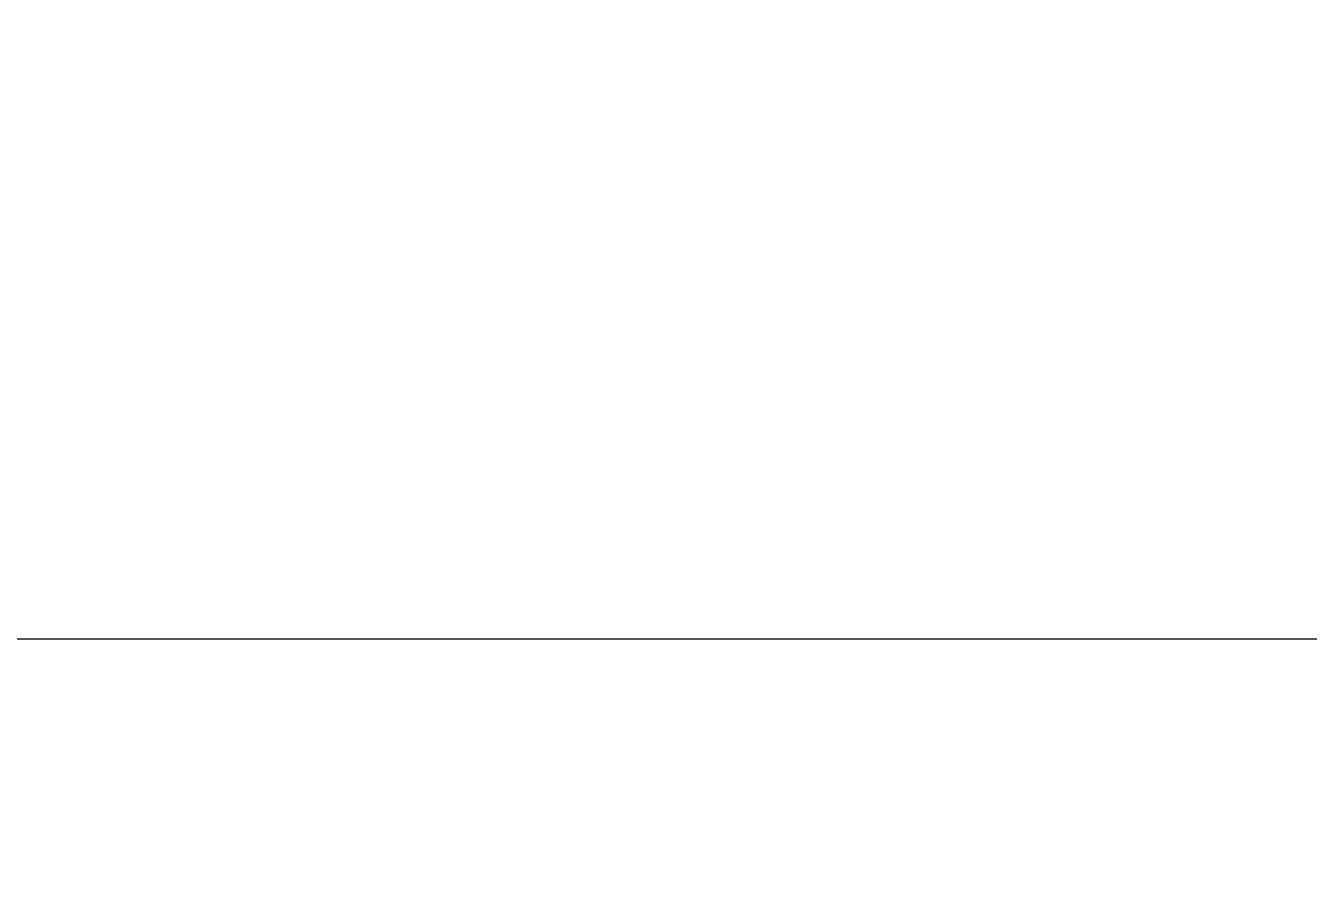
# Model space of a CAD drawing. Header units: metres. Extents: x 5 to 242, y -3 to 162.
# Drawn here: x 45.1662 to 45.4673, y -0.2158 to -0.0119 of the extents above; entities that cross this region are included whole.
import ezdxf

# ---------------------------------------------------------------- set-up
doc = ezdxf.new("R2010")
doc.units = ezdxf.units.M
doc.layers.add('A-ANNO-DIMS', color=7, linetype='Continuous', lineweight=5)
doc.layers.add('A-ANNO-DIMS-25', color=7, linetype='Continuous', lineweight=5)
doc.styles.add('Century Gothic', font='GOTHIC.TTF', dxfattribs={"height": 0.0375})
doc.dimstyles.new('Setores_1_5', dxfattribs={"dimscale": 0.3048, "dimtxt": 0.039156, "dimasz": 0.260417, "dimexe": 0.19685, "dimexo": 0.123031, "dimgap": 0.143537, "dimtad": 1, "dimrnd": 0.01, "dimzin": 0, "dimdsep": 46, "dimtxsty": 'Century Gothic', "dimblk1": 'OBLIQUE', "dimblk2": 'OBLIQUE', "dimsah": 1, "dimcen": 0.09, "dimazin": 0, "dimtfac": 1, "dimtdec": 4, "dimtix": 1, "dimtmove": 0, "dimatfit": 3, "dimfxl": 1, "dimtvp": 1, "dimtolj": 1, "dimtzin": 0, "dimarcsym": 2})

# ---------------------------------------------------------------- blocks, each defined once
blk = doc.blocks.new('DIMBLOCK4-CC')
at = {"layer": 'A-ANNO-DIMS-25'}
for p, q in [((43.75521, -0.15584), (43.75521, -0.0375)), ((51.25521, -0.15584), (51.25521, -0.0375)), ((43.75521, -0.15584), (51.25521, -0.15584)), ((43.75521, -0.15584), (43.75521, -0.21584)), ((51.25521, -0.15584), (51.25521, -0.21584))]:
    blk.add_line(p, q, dxfattribs=at)
at = {"layer": 'A-ANNO-DIMS-25', "lineweight": 25}
for p, q in [((43.75521, -0.15584), (43.7949, -0.11615)), ((51.25521, -0.15584), (51.2949, -0.11615)), ((43.75521, -0.15584), (43.71552, -0.19553)), ((51.25521, -0.15584), (51.21552, -0.19553))]:
    blk.add_line(p, q, dxfattribs=at)
at = {"layer": 'A-ANNO-DIMS-25', "color": 0, "insert": (47.42254, -0.06402), "char_height": 0.0375, "width": 0.198392, "attachment_point": 1, "line_spacing_factor": 0.984502, "style": 'Century Gothic'}
blk.add_mtext('7,50 m', dxfattribs=at)
blk = doc.blocks.new('_Oblique')
at = {"color": 0, "linetype": 'ByBlock', "lineweight": -2}
blk.add_line((-0.5, -0.5), (0.5, 0.5), dxfattribs=at)

msp = doc.modelspace()

# ---------------------------------------------------------------- dimensions: what is measured, and where the dimension line sits
at = {"layer": 'A-ANNO-DIMS'}
dim = msp.add_linear_dim(base=(51.25521, -0.15584), p1=(43.75521, 0), p2=(51.25521, 0), dimstyle='Setores_1_5', override={"dimpost": '<>', "dimfxl": 7.5}, dxfattribs=at)
dim.commit()
dim.dimension.update_dxf_attribs({"geometry": 'DIMBLOCK4-CC', "text_midpoint": (47.50521, -0.0924)})

doc.saveas('drawing.dxf')
